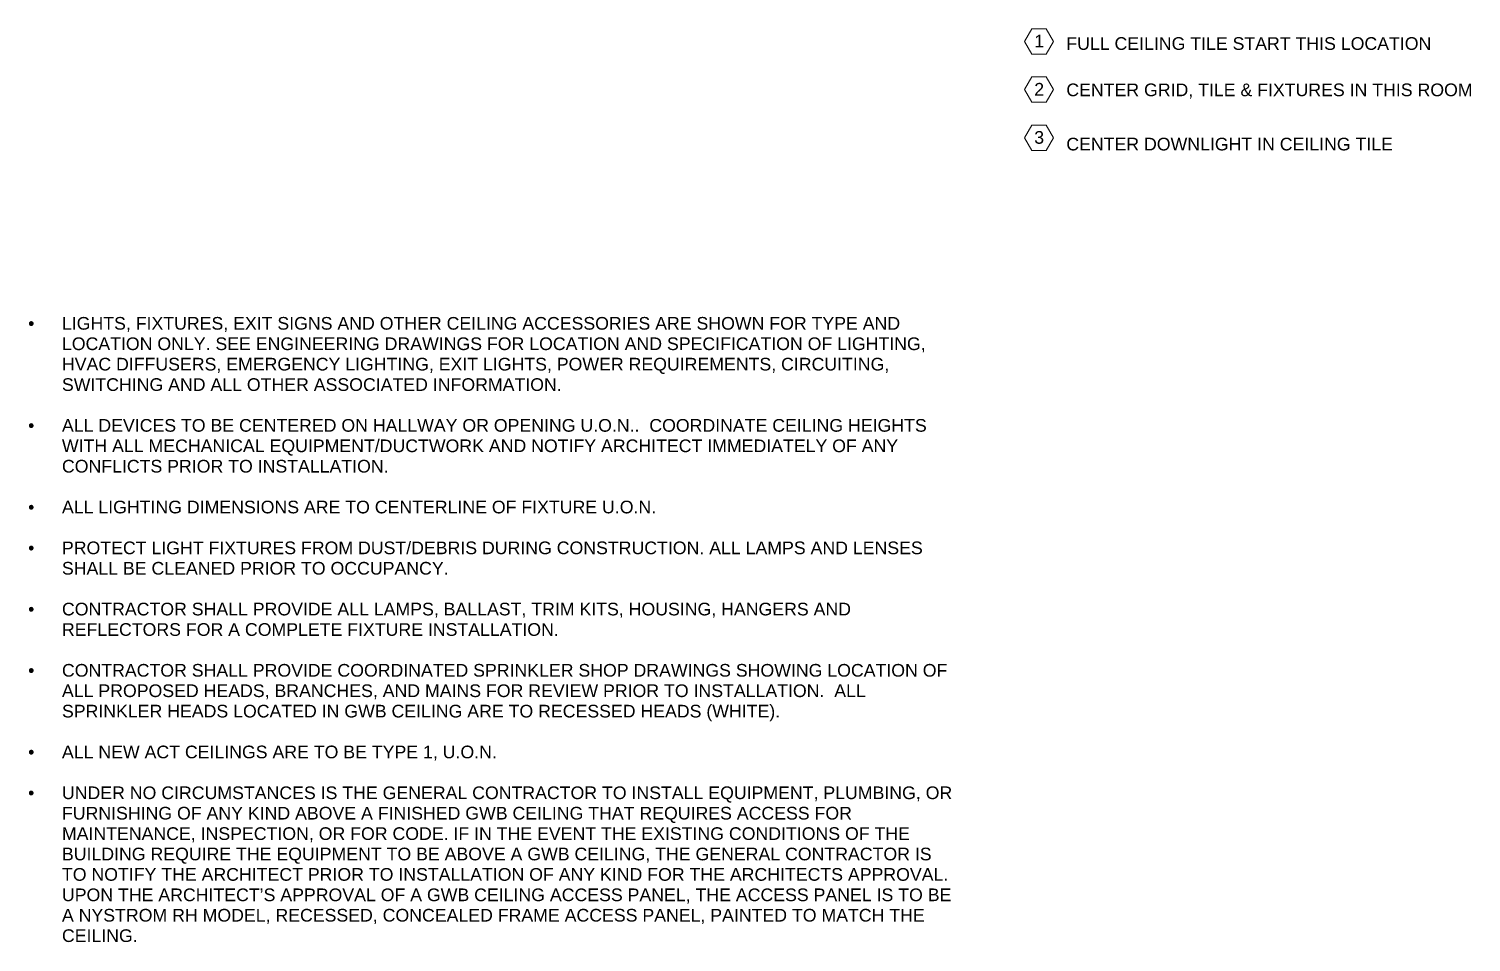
# Model space of a CAD drawing. Header units: inches. Extents: x 50 to 3088, y -595 to 388.
# Drawn here: x 1442.34 to 1453.01, y 103.69 to 110.45 of the extents above; entities that cross this region are included whole.
import ezdxf

# ---------------------------------------------------------------- set-up
doc = ezdxf.new("R2010")
doc.units = ezdxf.units.IN
doc.header["$MEASUREMENT"] = 0
doc.layers.add('A-ANNO-NOTE', color=131, linetype='Continuous', lineweight=9)
doc.layers.add('G-ANNO-TEXT', color=231, linetype='Continuous', lineweight=9)
doc.styles.add('Arial_3', font='arial.ttf', dxfattribs={"height": 0.09375})

# ---------------------------------------------------------------- blocks, each defined once
blk = doc.blocks.new('FORM Keynote Tag - Default w_arrow-62346-_A1004 - Reflected Ceiling Plan Keynotes')
at = {"layer": 'A-ANNO-NOTE', "lineweight": 20}
for p, q in [((41.31, 110.446), (41.256, 110.352)), ((41.31, 110.446), (41.415, 110.446)), ((41.47, 110.352), (41.415, 110.446)), ((41.256, 110.352), (41.31, 110.258)), ((41.415, 110.258), (41.47, 110.352)), ((41.31, 110.258), (41.415, 110.258))]:
    blk.add_line(p, q, dxfattribs=at)

msp = doc.modelspace()

# ---------------------------------------------------------------- block references
at = {"layer": 'A-ANNO-NOTE', "lineweight": 20}
for p in [(1408.453, 0), (1408.453, -0.3563), (1408.453, -0.7126)]:
    msp.add_blockref('FORM Keynote Tag - Default w_arrow-62346-_A1004 - Reflected Ceiling Plan Keynotes', p, dxfattribs=at)

# ---------------------------------------------------------------- texts
at = {"layer": 'A-ANNO-NOTE', "char_height": 0.0937, "width": 0.087231, "attachment_point": 2, "line_spacing_factor": 0.941778, "style": 'Arial_3'}
for s, insert in [('1', (1449.8167, 110.4015)), ('2', (1449.8167, 110.0452)), ('3', (1449.8167, 109.6889))]:
    msp.add_mtext(s, dxfattribs=dict(at, insert=insert))
at = {"layer": 'G-ANNO-TEXT', "color": 7, "attachment_point": 1, "style": 'Arial_3'}
for s, insert, char_height, width in [('FULL CEILING TILE START THIS LOCATION ', (1450.0174, 110.3838), 0.09375, 3.339313), ('CENTER GRID, TILE & FIXTURES IN THIS ROOM', (1450.0174, 110.0409), 0.09375, 3.673875), ('CENTER DOWNLIGHT IN CEILING TILE ', (1450.0174, 109.6395), 0.09375, 3.001594), ('•', (1442.339, 108.3131), 0.0937, 0.303), ('LIGHTS, FIXTURES, EXIT SIGNS AND OTHER CEILING ACCESSORIES ARE SHOWN FOR TYPE AND ', (1442.589, 108.3131), 0.09375, 7.638125), ('LOCATION ONLY. SEE ENGINEERING DRAWINGS FOR LOCATION AND SPECIFICATION OF LIGHTING, ', (1442.589, 108.162), 0.09375, 7.871687), ('HVAC DIFFUSERS, EMERGENCY LIGHTING, EXIT LIGHTS, POWER REQUIREMENTS, CIRCUITING, ', (1442.589, 108.011), 0.09375, 7.540281), ('SWITCHING AND ALL OTHER ASSOCIATED INFORMATION.', (1442.589, 107.8599), 0.09375, 4.535531), ('•', (1442.339, 107.5579), 0.0937, 0.303), ('ALL DEVICES TO BE CENTERED ON HALLWAY OR OPENING U.O.N..  COORDINATE CEILING HEIGHTS ', (1442.589, 107.5579), 0.09375, 7.890625), ('WITH ALL MECHANICAL EQUIPMENT/DUCTWORK AND NOTIFY ARCHITECT IMMEDIATELY OF ANY ', (1442.589, 107.4068), 0.09375, 7.628656), ('CONFLICTS PRIOR TO INSTALLATION.', (1442.589, 107.2558), 0.09375, 2.95425), ('•', (1442.339, 106.9537), 0.0937, 0.303), ('ALL LIGHTING DIMENSIONS ARE TO CENTERLINE OF FIXTURE U.O.N.', (1442.589, 106.9537), 0.09375, 5.37825), ('•', (1442.339, 106.6516), 0.0937, 0.303), ('PROTECT LIGHT FIXTURES FROM DUST/DEBRIS DURING CONSTRUCTION. ALL LAMPS AND LENSES ', (1442.589, 106.6516), 0.09375, 7.85275), ('SHALL BE CLEANED PRIOR TO OCCUPANCY.', (1442.589, 106.5006), 0.09375, 3.50975), ('•', (1442.339, 106.1985), 0.0937, 0.303), ('CONTRACTOR SHALL PROVIDE ALL LAMPS, BALLAST, TRIM KITS, HOUSING, HANGERS AND ', (1442.589, 106.1985), 0.09375, 7.202562), ('REFLECTORS FOR A COMPLETE FIXTURE INSTALLATION.', (1442.589, 106.0474), 0.09375, 4.500812), ('•', (1442.339, 105.7454), 0.0937, 0.303), ('CONTRACTOR SHALL PROVIDE COORDINATED SPRINKLER SHOP DRAWINGS SHOWING LOCATION OF ', (1442.589, 105.7454), 0.09375, 8.095781), ('ALL PROPOSED HEADS, BRANCHES, AND MAINS FOR REVIEW PRIOR TO INSTALLATION.  ALL ', (1442.589, 105.5943), 0.09375, 7.338281), ('SPRINKLER HEADS LOCATED IN GWB CEILING ARE TO RECESSED HEADS (WHITE).', (1442.589, 105.4433), 0.09375, 6.523969), ('•', (1442.339, 105.1412), 0.0937, 0.303), ('ALL NEW ACT CEILINGS ARE TO BE TYPE 1, U.O.N.', (1442.589, 105.1412), 0.09375, 3.942156), ('•', (1442.339, 104.8391), 0.0937, 0.303), ('UNDER NO CIRCUMSTANCES IS THE GENERAL CONTRACTOR TO INSTALL EQUIPMENT, PLUMBING, OR ', (1442.589, 104.8391), 0.09375, 8.117875), ('FURNISHING OF ANY KIND ABOVE A FINISHED GWB CEILING THAT REQUIRES ACCESS FOR ', (1442.589, 104.6881), 0.09375, 7.205719), ('MAINTENANCE, INSPECTION, OR FOR CODE. IF IN THE EVENT THE EXISTING CONDITIONS OF THE ', (1442.589, 104.537), 0.09375, 7.723344), ('BUILDING REQUIRE THE EQUIPMENT TO BE ABOVE A GWB CEILING, THE GENERAL CONTRACTOR IS ', (1442.589, 104.386), 0.09375, 7.937969), ('TO NOTIFY THE ARCHITECT PRIOR TO INSTALLATION OF ANY KIND FOR THE ARCHITECTS APPROVAL. ', (1442.589, 104.2349), 0.09375, 8.070531), ('UPON THE ARCHITECT’S APPROVAL OF A GWB CEILING ACCESS PANEL, THE ACCESS PANEL IS TO BE ', (1442.589, 104.0839), 0.09375, 8.117875), ('A NYSTROM RH MODEL, RECESSED, CONCEALED FRAME ACCESS PANEL, PAINTED TO MATCH THE ', (1442.589, 103.9329), 0.09375, 7.887469), ('CEILING.', (1442.589, 103.7818), 0.09375, 0.68175)]:
    msp.add_mtext(s, dxfattribs=dict(at, insert=insert, char_height=char_height, width=width))

doc.saveas('drawing.dxf')
